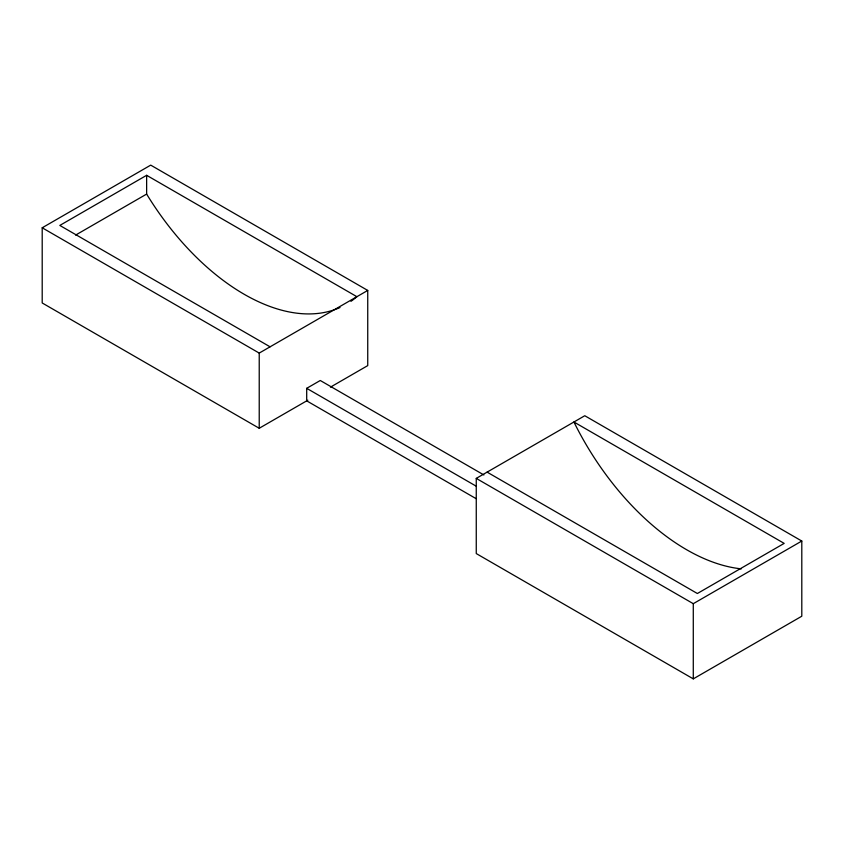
<?xml version="1.0" encoding="UTF-8"?>
<svg xmlns="http://www.w3.org/2000/svg" width="844" height="844" viewBox="0 0 844 844"><rect width="100%" height="100%" fill="white"/><g stroke="black" fill="none" stroke-linecap="round" stroke-linejoin="round"><path stroke-width="1.27" d="M307.838 400.204L259.224 428.267L42.2 302.964L42.2 227.785L150.717 165.129L367.741 290.431L367.741 365.61L330.437 387.153M350.925 301.35A203.921 117.738 60 0 0 356.896 296.698L146.634 175.309L59.819 225.432L270.08 346.821M75.612 235.086L146.634 194.078L146.634 175.309M42.2 227.785L259.224 353.087L367.741 290.431M476.005 498.604L306.699 400.858L306.699 388.324L320.266 380.496L483.886 474.961M476.259 478.39L584.776 415.733L801.8 541.036L801.8 616.215L693.283 678.871L476.259 553.569L476.259 478.39L693.283 603.682L801.8 541.036M487.104 472.123L697.366 593.511L784.181 543.388L573.92 422A203.921 117.738 60 0 0 741.296 568.856M306.699 388.324L476.005 486.07M693.283 603.682L693.283 678.871M259.224 353.087L259.224 428.267M340.016 307.511A203.921 117.738 60 0 1 146.634 194.078"/></g></svg>
